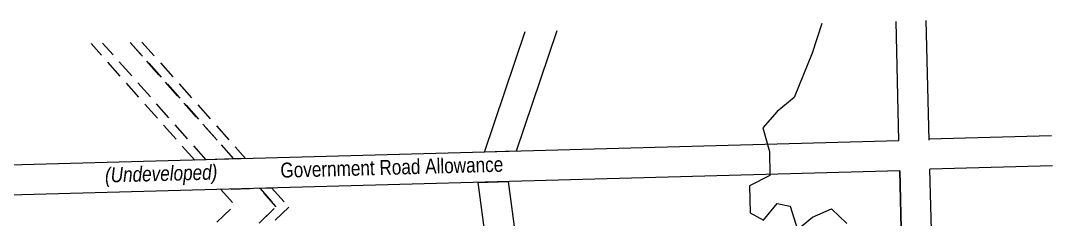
# Model space of a CAD drawing. Extents: x 626668 to 628700, y 5819173 to 5821810.
# Drawn here: x 627970 to 628659, y 5820874 to 5821007 of the extents above; entities that cross this region are included whole.
import ezdxf
from ezdxf.enums import TextEntityAlignment as Align

# ---------------------------------------------------------------- set-up
doc = ezdxf.new("R2010")
doc.units = 0
doc.header["$LTSCALE"] = 5
doc.linetypes.add('foc-ACCESSROAD', pattern=[3.75, 2.5, -1.25])
doc.linetypes.add('foc-FLOWLINE', pattern=[3.75, 2.5, -1.25])
for name, color, linetype in [('C-AR', 13, 'foc-ACCESSROAD'), ('C-RW', 13, 'Continuous'), ('F-EZE', 190, 'foc-FLOWLINE'), ('L-BD', 7, 'Continuous'), ('L-ROAD-T', 7, 'Continuous'), ('L-SEC', 7, 'Continuous'), ('T-WATER', 160, 'Continuous')]:
    doc.layers.add(name, color=color, linetype=linetype)
doc.layers.add('T-TEXT', color=48, linetype='Continuous', lineweight=18)
doc.styles.add('80L', font='ARIALN.TTF', dxfattribs={"height": 10})
doc.styles.add('80LS', font='ARIALNI.TTF', dxfattribs={"height": 10})

msp = doc.modelspace()

# ---------------------------------------------------------------- linework, layer by layer
at = {"layer": 'C-AR'}
msp.add_lwpolyline([(628043.013, 5820992.829), (628112.267, 5820914.837), (628093.89, 5820914.335), (628086.155, 5820914.124), (628016.9, 5820992.115)], dxfattribs=at)
at = {"layer": 'C-AR', "flags": 128}
msp.add_lwpolyline([(627658.94, 5820418.946), (627642.915, 5820431.291), (628112.919, 5820883.975), (628103.615, 5820894.484), (628129.727, 5820895.197), (628140.661, 5820882.854), (627658.94, 5820418.946), (627658.94, 5820418.946)], close=True, dxfattribs=at)
at = {"layer": 'C-RW'}
msp.add_lwpolyline([(628328.206, 5821000.624), (628301.007, 5820919.996), (628279.711, 5820919.414), (628306.91, 5821000.042)], dxfattribs=at)
msp.add_lwpolyline([(628572.099, 5820320.609), (628572.146, 5820318.817), (628552.109, 5820320.694), (628552.025, 5820323.874), (628551.488, 5820344.229), (628549.365, 5820424.762), (628476.51, 5820492.332), (628462.954, 5820504.908), (628309.049, 5820647.669), (628304.909, 5820678.759), (628275.554, 5820899.183), (628295.643, 5820899.733), (628327.912, 5820657.426), (628569.114, 5820433.703), (628571.562, 5820340.966), (628572.099, 5820320.609)], close=True, dxfattribs=at)
at = {"layer": 'F-EZE'}
for points in [[(628043.013, 5820992.829), (628112.267, 5820914.837), (628093.89, 5820914.335), (628024.647, 5820992.327)], [(628050.862, 5820993.043), (628120.13, 5820915.052), (628112.267, 5820914.837), (628043.013, 5820992.829)]]:
    msp.add_lwpolyline(points, dxfattribs=at)
msp.add_lwpolyline([(627763.806, 5820513.534), (627668.323, 5820419.602), (627663.522, 5820423.347), (627763.595, 5820521.645), (628140.661, 5820882.854), (628129.727, 5820895.197), (628137.566, 5820895.412), (628148.988, 5820882.519), (627763.806, 5820513.534)], close=True, dxfattribs=at)
at = {"layer": 'L-BD'}
msp.add_line((628557.191, 5820906.882), (628599.83, 5819299.45), dxfattribs=at)
at = {"layer": 'L-SEC'}
for p, q in [((628556.658, 5820926.984), (628554.7, 5821006.815)), ((628576.765, 5820927.477), (628574.805, 5821007.365)), ((628658.674, 5820930.266), (628576.725, 5820928.026)), ((628556.658, 5820926.984), (627754.046, 5820905.046)), ((628659.156, 5820910.162), (628577.281, 5820907.924)), ((628557.191, 5820906.882), (627754.602, 5820884.944)), ((628578.506, 5820103.282), (628557.191, 5820906.882)), ((628598.609, 5820103.815), (628577.281, 5820907.924))]:
    msp.add_line(p, q, dxfattribs=at)
at = {"layer": 'T-WATER'}
msp.add_lwpolyline([(628505.191, 5821005.462), (628498.734, 5820985.492), (628486.671, 5820955.922), (628475.199, 5820946.616), (628465.624, 5820935.652), (628470.162, 5820919.754), (628470.427, 5820903.747), (628456.77, 5820896.764), (628457.243, 5820878.889), (628466.24, 5820873.801), (628475.279, 5820885.134), (628484.093, 5820883.298), (628488.936, 5820867.635), (628498.946, 5820875.944), (628511.495, 5820881.443), (628521.915, 5820871.637)], dxfattribs=at)

# ---------------------------------------------------------------- texts
at = {"layer": 'L-ROAD-T', "style": '80L'}
msp.add_text('Government Road Allowance', height=9.99642, rotation=1.5657, dxfattribs=at).set_placement((628217.839, 5820909.305), align=Align.MIDDLE_CENTER)
at = {"layer": 'T-TEXT', "style": '80LS'}
msp.add_text('(Undeveloped)', height=9.99642, rotation=1.5657, dxfattribs=at).set_placement((628063.764, 5820905.093), align=Align.MIDDLE_CENTER)

doc.saveas('drawing.dxf')
